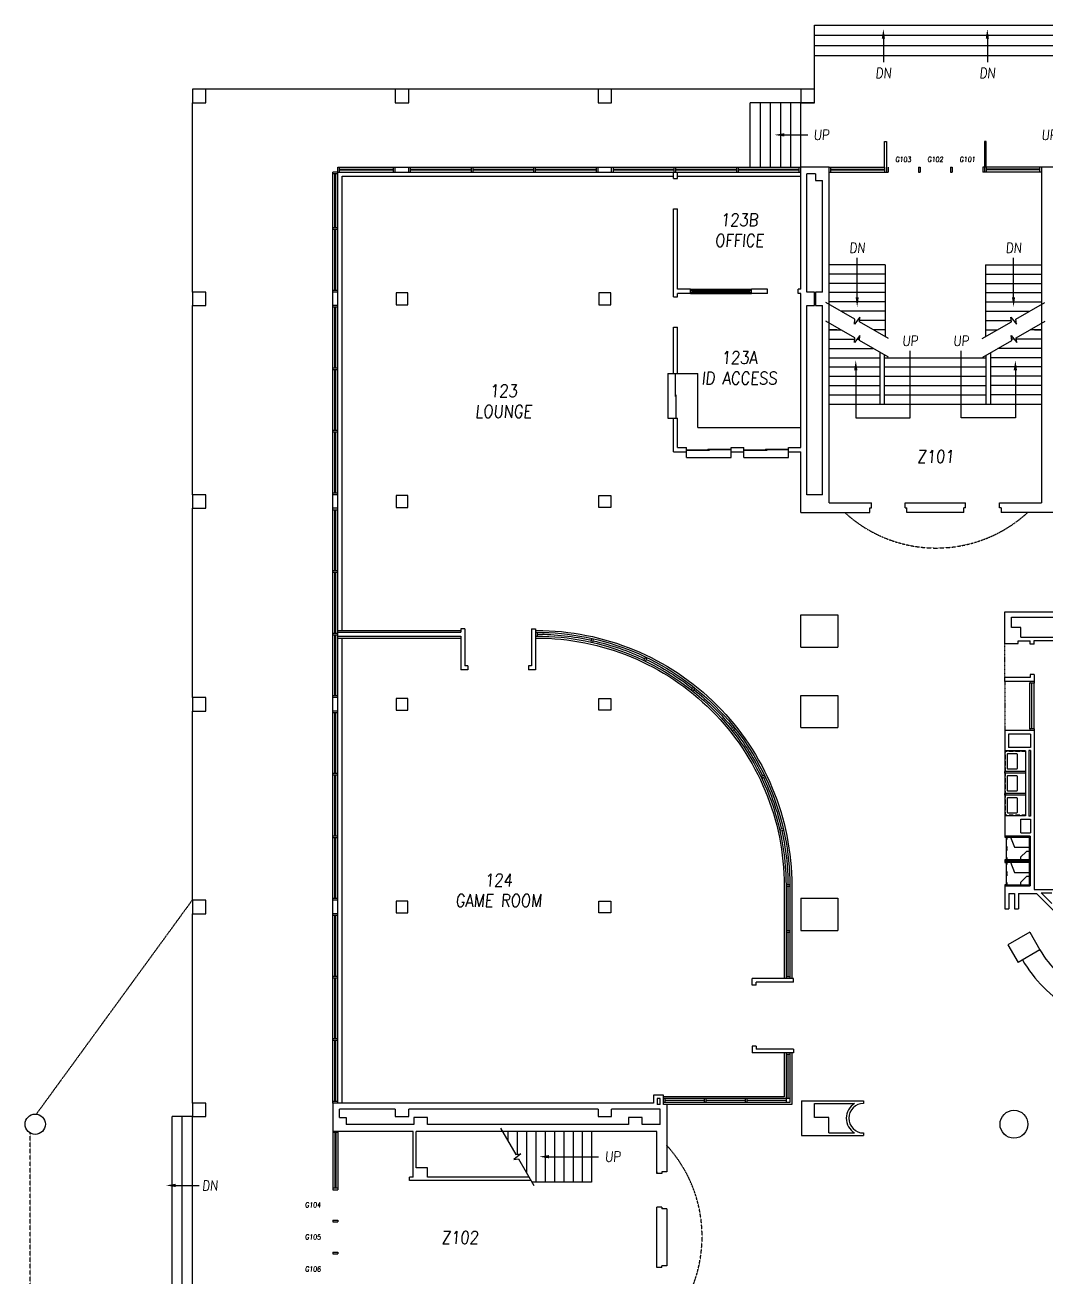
# Model space of a CAD drawing. Extents: x 1352 to 4778, y 442 to 3442.
# Drawn here: x 1352 to 2561, y 1959 to 3442 of the extents above; entities that cross this region are included whole.
import ezdxf
from ezdxf.enums import TextEntityAlignment as Align

# ---------------------------------------------------------------- set-up
doc = ezdxf.new("R2010")
doc.units = 0
doc.header["$MEASUREMENT"] = 0
for name, pattern in [('CLINE', [3, 2.5, -0.25, 0, -0.25]), ('HIDDEN', [0.375, 0.25, -0.125]), ('HIDDEN2', [0.1875, 0.125, -0.0625])]:
    doc.linetypes.add(name, pattern=pattern)
for name, color, linetype in [('A-BELOW', 111, 'CONTINUOUS'), ('A-FS-ID', 6, 'CONTINUOUS'), ('A-FS-NM', 6, 'CONTINUOUS'), ('A-GLAZ', 191, 'CONTINUOUS'), ('A-OVHD', 111, 'CONTINUOUS'), ('A-STRS', 4, 'CONTINUOUS'), ('A-WL-EX', 171, 'CONTINUOUS')]:
    doc.layers.add(name, color=color, linetype=linetype)
doc.styles.get("Standard").update_dxf_attribs({"font": 'romans.shx', "width": 0.85, "oblique": 5, "height": 15})

msp = doc.modelspace()

# ---------------------------------------------------------------- linework, layer by layer
at = {"layer": 'A-BELOW'}
for p, q in [((2286, 3365.6), (2286, 3441.6)), ((2367.5, 3425.4), (2367.5, 3397.6)), ((2490.5, 3425.4), (2490.5, 3397.6)), ((1790, 3365.6), (1566, 3365.6)), ((2030, 3365.6), (1806, 3365.6)), ((2270, 3365.6), (2046, 3365.6)), ((1550, 3125.6), (1550, 3349.6)), ((2270, 3349.6), (2210, 3349.6)), ((2250.3, 3311.6), (2278, 3311.6)), ((1716, 3201.6), (1716, 3265.6)), ((1722, 3201.6), (1722, 3265.6)), ((1724, 3273.6), (1788, 3273.6)), ((1724, 3267.6), (1788, 3267.6)), ((1727, 2725.1), (1727, 3262.6)), ((1727, 3262.6), (2119, 3262.6)), ((1808, 3273.6), (1880, 3273.6)), ((1808, 3267.6), (1880, 3267.6)), ((1882, 3273.6), (1954, 3273.6)), ((1882, 3267.6), (1954, 3267.6)), ((1956, 3273.6), (2028, 3273.6)), ((1956, 3267.6), (2028, 3267.6)), ((2048, 3273.6), (2120, 3273.6)), ((2048, 3267.6), (2119, 3267.6)), ((2122, 3273.6), (2194, 3273.6)), ((2124, 3267.6), (2194, 3267.6)), ((2124, 3262.6), (2270, 3262.6)), ((2196, 3273.6), (2268, 3273.6)), ((2196, 3267.6), (2268, 3267.6)), ((2305.5, 3273.6), (2369, 3273.6)), ((2305.5, 3267.6), (2369, 3267.6)), ((2552.5, 3273.6), (2489, 3273.6)), ((2552.5, 3267.6), (2489, 3267.6)), ((1716, 3127.6), (1716, 3199.6)), ((1722, 3127.6), (1722, 3199.6)), ((2139.3, 3129), (2211.3, 3129)), ((2139.3, 3124), (2211.3, 3124)), ((2141.3, 3127.7), (2209.3, 3127.7)), ((2141.3, 3125.2), (2209.3, 3125.2)), ((1550, 2885.6), (1550, 3109.6)), ((1716, 3035.6), (1716, 3107.6)), ((1722, 3035.6), (1722, 3107.6)), ((1716, 2961.6), (1716, 3033.6)), ((1722, 2961.6), (1722, 3033.6)), ((2112.3, 3029.2), (2112.3, 2976.5)), ((2112.3, 3029.2), (2119, 3029.2)), ((2124, 3029.2), (2147.8, 3029.2)), ((2147.8, 2965.2), (2147.8, 3029.2)), ((2112.3, 2976.5), (2119, 2976.5)), ((1716, 2887.6), (1716, 2959.6)), ((1722, 2887.6), (1722, 2959.6)), ((2147.8, 2965.2), (2270, 2965.2)), ((2134.5, 2929.7), (2134.5, 2936.5)), ((2187.3, 2929.7), (2187.3, 2936.5)), ((2202.5, 2929.7), (2202.5, 2936.5)), ((2255.3, 2929.7), (2255.3, 2936.5)), ((2134.5, 2929.7), (2187.3, 2929.7)), ((2202.5, 2929.7), (2255.3, 2929.7)), ((1550, 2645.6), (1550, 2869.6)), ((1716, 2795.6), (1716, 2867.6)), ((1722, 2795.6), (1722, 2867.6)), ((1716, 2721.6), (1716, 2793.6)), ((1722, 2722.9), (1722, 2793.6)), ((1716, 2647.6), (1716, 2719.6)), ((1722, 2725.1), (1867.6, 2725.1)), ((1722, 2647.6), (1722, 2718.3)), ((1722, 2716.1), (1867.6, 2716.1)), ((1727, 2165.6), (1727, 2716.1)), ((2540.6, 2608.7), (2540.6, 2662.7)), ((2545.8, 2608.7), (2545.8, 2662.7)), ((1550, 2405.6), (1550, 2629.6)), ((1716, 2555.6), (1716, 2627.6)), ((1722, 2555.6), (1722, 2627.6)), ((2511, 2582.5), (2511, 2505.7)), ((2511.5, 2582), (2511, 2582)), ((2511.5, 2581.5), (2511, 2581.5)), ((1716, 2481.6), (1716, 2553.6)), ((1722, 2481.6), (1722, 2553.6)), ((2510.9, 2558.1), (2510.9, 2556.1)), ((2535.5, 2558.1), (2510.9, 2558.1)), ((2535.5, 2556.1), (2510.9, 2556.1)), ((2511.5, 2558.7), (2511, 2558.7)), ((2511.5, 2558.2), (2511, 2558.2)), ((2511.5, 2556), (2511, 2556)), ((2511.5, 2555.5), (2511, 2555.5)), ((2511.8, 2558.5), (2511.5, 2558.5)), ((2511.8, 2555.7), (2511.5, 2555.7)), ((2510.9, 2532.1), (2510.9, 2530.1)), ((2535.5, 2532.1), (2510.9, 2532.1)), ((2535.5, 2530.1), (2510.9, 2530.1)), ((2511.5, 2532.7), (2511, 2532.7)), ((2511.5, 2532.2), (2511, 2532.2)), ((2511.5, 2530), (2511, 2530)), ((2511.5, 2529.5), (2511, 2529.5)), ((2511.8, 2532.5), (2511.5, 2532.5)), ((2511.8, 2529.7), (2511.5, 2529.7)), ((2511.8, 2532.5), (2511.8, 2529.7)), ((2511.5, 2506.7), (2511, 2506.7)), ((2511.5, 2506.2), (2511, 2506.2)), ((1716, 2407.6), (1716, 2479.6)), ((1722, 2407.6), (1722, 2479.6)), ((2511, 2481.5), (2511, 2480.2)), ((2511, 2480.2), (2513.5, 2480.2)), ((2512.8, 2481.5), (2512.8, 2477.7)), ((2512.8, 2480.7), (2540, 2480.7)), ((2512.8, 2477.7), (2513.5, 2477.7)), ((2513.1, 2469.5), (2513.1, 2477.7)), ((2513.5, 2480.5), (2540, 2480.5)), ((2513.5, 2480.5), (2513.5, 2477.7)), ((2517.8, 2480.5), (2522.8, 2468.5)), ((2539.8, 2480.5), (2539.8, 2453.5)), ((2540, 2480.7), (2540, 2453.2)), ((2512.8, 2469.5), (2512.8, 2464.5)), ((2513.5, 2469.5), (2512.8, 2469.5)), ((2512.8, 2467), (2513.5, 2467.4)), ((2512.8, 2467), (2513.5, 2466.6)), ((2512.8, 2464.5), (2513.5, 2464.5)), ((2513.1, 2456.2), (2513.1, 2464.5)), ((2513.5, 2469.5), (2513.5, 2467.4)), ((2513.5, 2466.6), (2513.5, 2464.5)), ((2522.8, 2468.5), (2539.8, 2468.5)), ((2529.8, 2456.5), (2536.8, 2463.5)), ((2539.8, 2463.5), (2536.8, 2463.5)), ((2511, 2453.7), (2511, 2450.5)), ((2513.5, 2453.7), (2511, 2453.7)), ((2541.1, 2452.5), (2511, 2452.5)), ((2511, 2451.7), (2541.1, 2451.7)), ((2511, 2450.5), (2513.5, 2450.5)), ((2512.8, 2456.2), (2512.8, 2452.5)), ((2513.5, 2456.2), (2512.8, 2456.2)), ((2540, 2453.2), (2512.8, 2453.2)), ((2512.8, 2451.7), (2512.8, 2448)), ((2512.8, 2451), (2540, 2451)), ((2512.8, 2448), (2513.5, 2448)), ((2513.1, 2439.7), (2513.1, 2448)), ((2513.5, 2456.2), (2513.5, 2453.5)), ((2539.8, 2453.5), (2513.5, 2453.5)), ((2513.5, 2450.7), (2540, 2450.7)), ((2513.5, 2450.7), (2513.5, 2448)), ((2517.8, 2450.7), (2522.8, 2438.7)), ((2529.8, 2456.5), (2529.8, 2453.5)), ((2539.8, 2450.7), (2539.8, 2423.7)), ((2540, 2451), (2540, 2423.5)), ((2512.8, 2439.7), (2512.8, 2434.7)), ((2513.5, 2439.7), (2512.8, 2439.7)), ((2512.8, 2437.2), (2513.5, 2437.7)), ((2512.8, 2437.2), (2513.5, 2436.8)), ((2512.8, 2434.7), (2513.5, 2434.7)), ((2513.1, 2426.5), (2513.1, 2434.7)), ((2513.5, 2439.7), (2513.5, 2437.7)), ((2513.5, 2436.8), (2513.5, 2434.7)), ((2522.8, 2438.7), (2539.8, 2438.7)), ((2529.8, 2426.7), (2536.8, 2433.7)), ((2539.8, 2433.7), (2536.8, 2433.7)), ((2511, 2424), (2511, 2422.7)), ((2513.5, 2424), (2511, 2424)), ((2512.8, 2426.5), (2512.8, 2422.7)), ((2513.5, 2426.5), (2512.8, 2426.5)), ((2540, 2423.5), (2512.8, 2423.5)), ((2513.5, 2426.5), (2513.5, 2423.7)), ((2539.8, 2423.7), (2513.5, 2423.7)), ((2529.8, 2426.7), (2529.8, 2423.7)), ((1550, 2165.6), (1550, 2389.6)), ((1716, 2315.6), (1716, 2387.6)), ((1722, 2315.6), (1722, 2387.6)), ((2540.8, 2367.9), (2514.8, 2352.9)), ((2540.8, 2367.9), (2552.8, 2347.1)), ((2514.8, 2352.9), (2526.8, 2332.1)), ((2552.8, 2347.1), (2526.8, 2332.1)), ((1716, 2241.6), (1716, 2313.6)), ((1722, 2241.6), (1722, 2313.6)), ((1716, 2167.6), (1716, 2239.6)), ((1722, 2167.6), (1722, 2239.6)), ((2250.1, 2225), (2250.1, 2173.1)), ((2259.1, 2225), (2259.1, 2164.1)), ((2250.1, 2173.1), (2107.5, 2173.1)), ((2259.1, 2164.1), (2111.1, 2164.1)), ((1550, 2149.6), (1526, 2149.6)), ((1526, 1863.6), (1526, 2149.6)), ((1538, 1863.6), (1538, 2149.6)), ((1550, 1863.6), (1550, 2149.6)), ((1716, 2130.6), (1716, 2065.1)), ((1722, 2130.6), (1722, 2065.1)), ((1530.2, 2068.1), (1558, 2068.1))]:
    msp.add_line(p, q, dxfattribs=at)
at = {"layer": 'A-BELOW', "linetype": 'Continuous'}
for p, q in [((2286, 3441.6), (2572, 3441.6)), ((2286, 3429.6), (2572, 3429.6)), ((2286, 3417.6), (2572, 3417.6)), ((2286, 3405.6), (2572, 3405.6)), ((2210, 3273.6), (2210, 3349.6)), ((2222, 3273.6), (2222, 3349.6)), ((2234, 3273.6), (2234, 3349.6)), ((2246, 3273.6), (2246, 3349.6)), ((2258, 3273.6), (2258, 3349.6)), ((2270, 3273.6), (2270, 3349.6))]:
    msp.add_line(p, q, dxfattribs=at)
at = {"layer": 'A-BELOW', "linetype": 'HIDDEN'}
for p, q in [((2511.5, 2582.5), (2511.5, 2558.2)), ((2535.5, 2581.7), (2511.5, 2581.7)), ((2511.5, 2556), (2511.5, 2532.2)), ((2511.8, 2558.5), (2511.8, 2555.7)), ((2511.5, 2530), (2511.5, 2506.2)), ((2535.5, 2506.5), (2511.5, 2506.5))]:
    msp.add_line(p, q, dxfattribs=at)
at = {"layer": 'A-BELOW'}
for points in [[(1955.9, 2725.1), (1956.9, 2725.1, -0.414214), (2259.1, 2422.9), (2259.1, 2313.2)], [(1955.9, 2716.1), (1956.9, 2716.1, -0.414214), (2250.1, 2422.9), (2250.1, 2313.2)]]:
    msp.add_lwpolyline(points, format="xyb", dxfattribs=at)
for points in [[(2526, 2562.1), (2526, 2578.1, 0.414214), (2525, 2579.1), (2515, 2579.1, 0.414214), (2514, 2578.1), (2514, 2562.1, 0.414214), (2515, 2561.1), (2525, 2561.1, 0.414214)], [(2526, 2536.1), (2526, 2552.1, 0.414214), (2525, 2553.1), (2515, 2553.1, 0.414214), (2514, 2552.1), (2514, 2536.1, 0.414214), (2515, 2535.1), (2525, 2535.1, 0.414214)], [(2526, 2510.1), (2526, 2526.1, 0.414214), (2525, 2527.1), (2515, 2527.1, 0.414214), (2514, 2526.1), (2514, 2510.1, 0.414214), (2515, 2509.1), (2525, 2509.1, 0.414214)]]:
    msp.add_lwpolyline(points, format="xyb", close=True, dxfattribs=at)
at = {"layer": 'A-BELOW', "linetype": 'Continuous'}
for radius, start, end in [(132.8, 210, 240), (156.8, 209.9996, 239.9827)]:
    msp.add_arc((2667.8, 2413.5), radius, start, end, dxfattribs=at)
at = {"layer": 'A-BELOW'}
for points in [[(2365.6, 3425.4), (2369.4, 3425.4), (2367.5, 3437.1)], [(2492.4, 3425.4), (2488.6, 3425.4), (2490.5, 3437.1)], [(2250.3, 3309.7), (2250.3, 3313.6), (2238.6, 3311.6)], [(1530.2, 2070.1), (1530.2, 2066.2), (1518.6, 2068.1)]]:
    msp.add_solid(points, dxfattribs=at)
at = {"layer": 'A-GLAZ'}
for p, q in [((2369, 3303.6), (2371, 3303.6)), ((2369, 3273.6), (2369, 3303.6)), ((2371, 3303.6), (2371, 3273.6)), ((2489, 3303.6), (2487, 3303.6)), ((2487, 3303.6), (2487, 3273.6)), ((2489, 3273.6), (2489, 3303.6)), ((1716, 3265.6), (1716, 3267.6)), ((1722, 3267.6), (1716, 3267.6)), ((1722, 3265.6), (1716, 3265.6)), ((1718.5, 3201.6), (1718.5, 3265.6)), ((1718.8, 3201.6), (1718.8, 3265.6)), ((1719.3, 3201.6), (1719.3, 3265.6)), ((1719.5, 3201.6), (1719.5, 3265.6)), ((1722, 3267.6), (1722, 3273.6)), ((1722, 3273.6), (1724, 3273.6)), ((1722, 3265.6), (1722, 3267.6)), ((1722, 3267.6), (1724, 3267.6)), ((1724, 3267.6), (1724, 3273.6)), ((1724, 3271.1), (1788, 3271.1)), ((1724, 3270.9), (1788, 3270.9)), ((1724, 3270.4), (1788, 3270.4)), ((1724, 3270.1), (1788, 3270.1)), ((1788, 3267.6), (1788, 3273.6)), ((1788, 3273.6), (1790, 3273.6)), ((1788, 3267.6), (1790, 3267.6)), ((1790, 3267.6), (1790, 3273.6)), ((1790, 3273.6), (1806, 3273.6)), ((1790, 3267.6), (1806, 3267.6)), ((1806, 3267.6), (1806, 3273.6)), ((1806, 3273.6), (1808, 3273.6)), ((1806, 3267.6), (1808, 3267.6)), ((1808, 3267.6), (1808, 3273.6)), ((1808, 3271.1), (1880, 3271.1)), ((1808, 3270.9), (1880, 3270.9)), ((1808, 3270.4), (1880, 3270.4)), ((1808, 3270.1), (1880, 3270.1)), ((1880, 3267.6), (1880, 3273.6)), ((1880, 3273.6), (1882, 3273.6)), ((1880, 3267.6), (1882, 3267.6)), ((1882, 3267.6), (1882, 3273.6)), ((1882, 3271.1), (1954, 3271.1)), ((1882, 3270.9), (1954, 3270.9)), ((1882, 3270.4), (1954, 3270.4)), ((1882, 3270.1), (1954, 3270.1)), ((1954, 3267.6), (1954, 3273.6)), ((1954, 3273.6), (1956, 3273.6)), ((1954, 3267.6), (1956, 3267.6)), ((1956, 3267.6), (1956, 3273.6)), ((1956, 3271.1), (2028, 3271.1)), ((1956, 3270.9), (2028, 3270.9)), ((1956, 3270.4), (2028, 3270.4)), ((1956, 3270.1), (2028, 3270.1)), ((2028, 3267.6), (2028, 3273.6)), ((2028, 3273.6), (2030, 3273.6)), ((2028, 3267.6), (2030, 3267.6)), ((2030, 3267.6), (2030, 3273.6)), ((2030, 3273.6), (2046, 3273.6)), ((2030, 3267.6), (2046, 3267.6)), ((2046, 3267.6), (2046, 3273.6)), ((2046, 3273.6), (2048, 3273.6)), ((2046, 3267.6), (2048, 3267.6)), ((2048, 3267.6), (2048, 3273.6)), ((2048, 3271.1), (2120, 3271.1)), ((2048, 3270.9), (2120, 3270.9)), ((2048, 3270.4), (2120, 3270.4)), ((2048, 3270.1), (2120, 3270.1)), ((2120, 3267.6), (2120, 3273.6)), ((2120, 3273.6), (2122, 3273.6)), ((2122, 3267.6), (2122, 3273.6)), ((2122, 3271.1), (2194, 3271.1)), ((2122, 3270.9), (2194, 3270.9)), ((2122, 3270.4), (2194, 3270.4)), ((2122, 3270.1), (2194, 3270.1)), ((2194, 3267.6), (2194, 3273.6)), ((2194, 3273.6), (2196, 3273.6)), ((2194, 3267.6), (2196, 3267.6)), ((2196, 3267.6), (2196, 3273.6)), ((2196, 3271.1), (2268, 3271.1)), ((2196, 3270.9), (2268, 3270.9)), ((2196, 3270.4), (2268, 3270.4)), ((2196, 3270.1), (2268, 3270.1)), ((2268, 3267.6), (2268, 3273.6)), ((2268, 3273.6), (2270, 3273.6)), ((2268, 3267.6), (2270, 3267.6)), ((2303.5, 3273.6), (2305.5, 3273.6)), ((2303.5, 3267.6), (2305.5, 3267.6)), ((2305.5, 3267.6), (2305.5, 3273.6)), ((2305.5, 3271.1), (2369, 3271.1)), ((2305.5, 3270.9), (2369, 3270.9)), ((2305.5, 3270.4), (2369, 3270.4)), ((2305.5, 3270.1), (2369, 3270.1)), ((2369, 3273.6), (2369, 3267.6)), ((2369, 3267.6), (2373, 3267.6)), ((2371, 3273.6), (2371, 3267.6)), ((2371, 3273.6), (2371, 3267.6)), ((2371, 3273.6), (2371, 3267.6)), ((2373, 3273.6), (2373, 3267.6)), ((2409, 3273.6), (2409, 3267.6)), ((2409, 3273.6), (2411, 3273.6)), ((2409, 3267.6), (2411, 3267.6)), ((2411, 3273.6), (2411, 3267.6)), ((2447, 3273.6), (2447, 3267.6)), ((2447, 3273.6), (2449, 3273.6)), ((2447, 3267.6), (2449, 3267.6)), ((2449, 3273.6), (2449, 3267.6)), ((2487, 3273.6), (2485, 3273.6)), ((2485, 3273.6), (2485, 3267.6)), ((2487, 3267.6), (2485, 3267.6)), ((2487, 3273.6), (2487, 3267.6)), ((2489, 3273.6), (2487, 3273.6)), ((2487, 3273.6), (2487, 3267.6)), ((2489, 3267.6), (2487, 3267.6)), ((2489, 3273.6), (2489, 3267.6)), ((2552.5, 3271.1), (2489, 3271.1)), ((2552.5, 3270.9), (2489, 3270.9)), ((2552.5, 3270.4), (2489, 3270.4)), ((2552.5, 3270.1), (2489, 3270.1)), ((2554.5, 3273.6), (2552.5, 3273.6)), ((2552.5, 3267.6), (2552.5, 3273.6)), ((2554.5, 3267.6), (2552.5, 3267.6)), ((1722, 3201.6), (1716, 3201.6)), ((1716, 3199.6), (1716, 3201.6)), ((1722, 3199.6), (1716, 3199.6)), ((1718.5, 3127.6), (1718.5, 3199.6)), ((1718.8, 3127.6), (1718.8, 3199.6)), ((1719.3, 3127.6), (1719.3, 3199.6)), ((1719.5, 3127.6), (1719.5, 3199.6)), ((1722, 3199.6), (1722, 3201.6)), ((1716, 3125.6), (1716, 3127.6)), ((1722, 3127.6), (1716, 3127.6)), ((1722, 3125.6), (1716, 3125.6)), ((1716, 3109.6), (1716, 3125.6)), ((1722, 3125.6), (1722, 3127.6)), ((1722, 3109.6), (1722, 3125.6)), ((2139.3, 3127.7), (2141.3, 3127.7)), ((2139.3, 3125.2), (2141.3, 3125.2)), ((2141.3, 3125.2), (2141.3, 3127.7)), ((2141.3, 3126.6), (2209.3, 3126.6)), ((2141.3, 3126.4), (2209.3, 3126.4)), ((2209.3, 3125.2), (2209.3, 3127.7)), ((2209.3, 3127.7), (2211.3, 3127.7)), ((2209.3, 3125.2), (2211.3, 3125.2)), ((1716, 3107.6), (1716, 3109.6)), ((1722, 3109.6), (1716, 3109.6)), ((1722, 3107.6), (1716, 3107.6)), ((1718.5, 3035.6), (1718.5, 3107.6)), ((1718.8, 3035.6), (1718.8, 3107.6)), ((1719.3, 3035.6), (1719.3, 3107.6)), ((1719.5, 3035.6), (1719.5, 3107.6)), ((1722, 3107.6), (1722, 3109.6)), ((1722, 3035.6), (1716, 3035.6)), ((1716, 3033.6), (1716, 3035.6)), ((1722, 3033.6), (1716, 3033.6)), ((1718.5, 2961.6), (1718.5, 3033.6)), ((1718.8, 2961.6), (1718.8, 3033.6)), ((1719.3, 2961.6), (1719.3, 3033.6)), ((1719.5, 2961.6), (1719.5, 3033.6)), ((1722, 3033.6), (1722, 3035.6)), ((2121, 3029.2), (2121, 3001.9)), ((2121.3, 3029.2), (2121.3, 3001.9)), ((2121.3, 3001.9), (2121, 3001.9)), ((2122, 3003.9), (2121.8, 3003.9)), ((2121.8, 3003.9), (2121.8, 2976.5)), ((2122, 3003.9), (2122, 2976.5)), ((1716, 2959.6), (1716, 2961.6)), ((1722, 2961.6), (1716, 2961.6)), ((1722, 2959.6), (1716, 2959.6)), ((1718.5, 2887.6), (1718.5, 2959.6)), ((1718.8, 2887.6), (1718.8, 2959.6)), ((1719.3, 2887.6), (1719.3, 2959.6)), ((1719.5, 2887.6), (1719.5, 2959.6)), ((1722, 2959.6), (1722, 2961.6)), ((2134.5, 2938.7), (2161.9, 2938.7)), ((2134.5, 2938.5), (2161.9, 2938.5)), ((2159.9, 2939.5), (2187.3, 2939.5)), ((2159.9, 2939.5), (2159.9, 2939.2)), ((2159.9, 2939.2), (2187.3, 2939.2)), ((2161.9, 2938.7), (2161.9, 2938.5)), ((2202.5, 2938.7), (2229.9, 2938.7)), ((2202.5, 2938.5), (2229.9, 2938.5)), ((2227.9, 2939.5), (2227.9, 2939.2)), ((2227.9, 2939.5), (2255.3, 2939.5)), ((2227.9, 2939.2), (2255.3, 2939.2)), ((2229.9, 2938.7), (2229.9, 2938.5)), ((1722, 2887.6), (1716, 2887.6)), ((1716, 2885.6), (1716, 2887.6)), ((1722, 2885.6), (1716, 2885.6)), ((1716, 2869.6), (1716, 2885.6)), ((1722, 2885.6), (1722, 2887.6)), ((1722, 2869.6), (1722, 2885.6)), ((1722, 2869.6), (1716, 2869.6)), ((1716, 2867.6), (1716, 2869.6)), ((1722, 2867.6), (1716, 2867.6)), ((1718.5, 2795.6), (1718.5, 2867.6)), ((1718.8, 2795.6), (1718.8, 2867.6)), ((1719.3, 2795.6), (1719.3, 2867.6)), ((1719.5, 2795.6), (1719.5, 2867.6)), ((1722, 2867.6), (1722, 2869.6)), ((1716, 2793.6), (1716, 2795.6)), ((1722, 2795.6), (1716, 2795.6)), ((1722, 2793.6), (1716, 2793.6)), ((1718.5, 2721.6), (1718.5, 2793.6)), ((1718.8, 2721.6), (1718.8, 2793.6)), ((1719.3, 2721.6), (1719.3, 2793.6)), ((1719.5, 2721.6), (1719.5, 2793.6)), ((1722, 2793.6), (1722, 2795.6)), ((1722, 2721.6), (1716, 2721.6)), ((1716, 2719.6), (1716, 2721.6)), ((1722, 2719.6), (1716, 2719.6)), ((1718.5, 2647.6), (1718.5, 2719.6)), ((1718.8, 2647.6), (1718.8, 2719.6)), ((1719.3, 2647.6), (1719.3, 2719.6)), ((1719.5, 2647.6), (1719.5, 2719.6)), ((1722, 2718.3), (1722, 2722.9)), ((1957.9, 2722.9), (1957.9, 2718.4)), ((2540.6, 2664.7), (2540.6, 2662.7)), ((2545.8, 2662.7), (2540.6, 2662.7)), ((2543.1, 2608.7), (2543.1, 2662.7)), ((2543.3, 2608.7), (2543.3, 2662.7)), ((2545.8, 2664.7), (2545.8, 2662.7)), ((1716, 2645.6), (1716, 2647.6)), ((1722, 2647.6), (1716, 2647.6)), ((1722, 2645.6), (1716, 2645.6)), ((1716, 2629.6), (1716, 2645.6)), ((1722, 2645.6), (1722, 2647.6)), ((1722, 2629.6), (1722, 2645.6)), ((1716, 2627.6), (1716, 2629.6)), ((1722, 2629.6), (1716, 2629.6)), ((1722, 2627.6), (1716, 2627.6)), ((1718.5, 2555.6), (1718.5, 2627.6)), ((1718.8, 2555.6), (1718.8, 2627.6)), ((1719.3, 2555.6), (1719.3, 2627.6)), ((1719.5, 2555.6), (1719.5, 2627.6)), ((1722, 2627.6), (1722, 2629.6)), ((2540.6, 2608.7), (2540.6, 2606.7)), ((2545.8, 2608.7), (2540.6, 2608.7)), ((2545.8, 2608.7), (2545.8, 2606.7)), ((1722, 2555.6), (1716, 2555.6)), ((1716, 2553.6), (1716, 2555.6)), ((1722, 2553.6), (1716, 2553.6)), ((1718.5, 2481.6), (1718.5, 2553.6)), ((1718.8, 2481.6), (1718.8, 2553.6)), ((1719.3, 2481.6), (1719.3, 2553.6)), ((1719.5, 2481.6), (1719.5, 2553.6)), ((1722, 2553.6), (1722, 2555.6)), ((1716, 2479.6), (1716, 2481.6)), ((1722, 2481.6), (1716, 2481.6)), ((1722, 2479.6), (1716, 2479.6)), ((1718.5, 2407.6), (1718.5, 2479.6)), ((1718.8, 2407.6), (1718.8, 2479.6)), ((1719.3, 2407.6), (1719.3, 2479.6)), ((1719.5, 2407.6), (1719.5, 2479.6)), ((1722, 2479.6), (1722, 2481.6)), ((2256.8, 2423.9), (2252.3, 2423.9)), ((2256.8, 2421.9), (2252.3, 2421.9)), ((1722, 2407.6), (1716, 2407.6)), ((1716, 2405.6), (1716, 2407.6)), ((1722, 2405.6), (1716, 2405.6)), ((1716, 2389.6), (1716, 2405.6)), ((1722, 2405.6), (1722, 2407.6)), ((1722, 2389.6), (1722, 2405.6)), ((1722, 2389.6), (1716, 2389.6)), ((1716, 2387.6), (1716, 2389.6)), ((1722, 2387.6), (1722, 2389.6)), ((1722, 2387.6), (1716, 2387.6)), ((1718.5, 2315.6), (1718.5, 2387.6)), ((1718.8, 2315.6), (1718.8, 2387.6)), ((1719.3, 2315.6), (1719.3, 2387.6)), ((1719.5, 2315.6), (1719.5, 2387.6)), ((2256.8, 2369.6), (2252.3, 2369.6)), ((2256.8, 2367.6), (2252.3, 2367.6)), ((1716, 2313.6), (1716, 2315.6)), ((1722, 2315.6), (1716, 2315.6)), ((1722, 2313.6), (1716, 2313.6)), ((1718.5, 2241.6), (1718.5, 2313.6)), ((1718.8, 2241.6), (1718.8, 2313.6)), ((1719.3, 2241.6), (1719.3, 2313.6)), ((1719.5, 2241.6), (1719.5, 2313.6)), ((1722, 2313.6), (1722, 2315.6)), ((2256.8, 2315.2), (2252.3, 2315.2)), ((1722, 2241.6), (1716, 2241.6)), ((1716, 2239.6), (1716, 2241.6)), ((1722, 2239.6), (1716, 2239.6)), ((1718.5, 2167.6), (1718.5, 2239.6)), ((1718.8, 2167.6), (1718.8, 2239.6)), ((1719.3, 2167.6), (1719.3, 2239.6)), ((1719.5, 2167.6), (1719.5, 2239.6)), ((1722, 2239.6), (1722, 2241.6)), ((2252.3, 2225), (2252.3, 2166.4)), ((2256.8, 2225), (2256.8, 2166.4)), ((2256.8, 2223), (2252.3, 2223)), ((2254.6, 2223), (2254.6, 2170.9)), ((1722, 2167.6), (1716, 2167.6)), ((1716, 2165.6), (1716, 2167.6)), ((1722, 2165.6), (1716, 2165.6)), ((1722, 2165.6), (1722, 2167.6)), ((2256.8, 2170.9), (2107.5, 2170.9)), ((2256.8, 2166.4), (2107.5, 2166.4)), ((2109.5, 2166.4), (2109.5, 2170.9)), ((2155.8, 2168.6), (2109.5, 2168.6)), ((2155.8, 2166.4), (2155.8, 2170.9)), ((2157.8, 2166.4), (2157.8, 2170.9)), ((2204.1, 2168.6), (2157.8, 2168.6)), ((2204.1, 2170.9), (2204.1, 2166.4)), ((2206.1, 2170.9), (2206.1, 2166.4)), ((2252.3, 2168.6), (2206.1, 2168.6)), ((1716, 2132.6), (1716, 2130.6)), ((1722, 2130.6), (1716, 2130.6)), ((1718.5, 2130.6), (1718.5, 2065.1)), ((1718.8, 2130.6), (1718.8, 2065.1)), ((1719.3, 2130.6), (1719.3, 2065.1)), ((1719.5, 2130.6), (1719.5, 2065.1)), ((1722, 2132.1), (1722, 2130.6)), ((1716, 2065.1), (1722, 2065.1)), ((1716, 2065.1), (1716, 2063.1)), ((1716, 2063.1), (1722, 2063.1)), ((1722, 2065.1), (1722, 2063.1)), ((1716, 2027.1), (1722, 2027.1)), ((1716, 2027.1), (1716, 2025.1)), ((1716, 2025.1), (1722, 2025.1)), ((1722, 2027.1), (1722, 2025.1)), ((1716, 1989.1), (1716, 1987.1)), ((1716, 1989.1), (1722, 1989.1)), ((1722, 1989.1), (1722, 1987.1)), ((1716, 1987.1), (1722, 1987.1))]:
    msp.add_line(p, q, dxfattribs=at)
at = {"layer": 'A-GLAZ', "linetype": 'CLINE'}
for p, q in [((2021.6, 2711.2), (2022.6, 2715.6)), ((2023.6, 2710.7), (2024.6, 2715.1)), ((2084.2, 2689.5), (2086.1, 2693.6)), ((2086, 2688.7), (2087.9, 2692.7)), ((2140.3, 2654.5), (2143.1, 2658.1)), ((2141.9, 2653.3), (2144.7, 2656.8)), ((2187.2, 2607.9), (2190.8, 2610.7)), ((2188.5, 2606.4), (2192, 2609.2)), ((2222.6, 2552), (2226.7, 2554)), ((2223.5, 2550.2), (2227.5, 2552.2)), ((2244.7, 2489.6), (2249.1, 2490.7)), ((2245.1, 2487.7), (2249.5, 2488.7))]:
    msp.add_line(p, q, dxfattribs=at)
at = {"layer": 'A-GLAZ'}
for points in [[(1955.9, 2722.9), (1956.9, 2722.9, -0.414214), (2256.8, 2422.9), (2256.8, 2313.2)], [(1955.9, 2718.4), (1956.9, 2718.4, -0.414214), (2252.3, 2422.9), (2252.3, 2313.2)], [(1957.9, 2720.6, -0.054474), (2022.1, 2713.4)], [(2024.1, 2712.9, -0.054474), (2085.1, 2691.6)], [(2086.9, 2690.7, -0.054474), (2141.7, 2656.3)], [(2143.3, 2655.1, -0.054474), (2189, 2609.3)], [(2190.2, 2607.8, -0.054474), (2224.6, 2553)], [(2225.5, 2551.2, -0.054474), (2246.9, 2490.2)], [(2247.3, 2488.2, -0.054474), (2254.6, 2423.9)]]:
    msp.add_lwpolyline(points, format="xyb", dxfattribs=at)
for points in [[(2254.6, 2421.9), (2254.6, 2369.6)], [(2254.6, 2367.6), (2254.6, 2315.2)]]:
    msp.add_lwpolyline(points, dxfattribs=at)
at = {"layer": 'A-OVHD', "linetype": 'HIDDEN2'}
for p, q in [((2511, 2669.3), (2511, 2709.6)), ((2511, 2664.7), (2511, 2606.7))]:
    msp.add_line(p, q, dxfattribs=at)
at = {"layer": 'A-OVHD', "linetype": 'HIDDEN'}
for p, q in [((1550, 2406.2), (1365.3, 2152.6)), ((1358.1, 1883), (1358.1, 2130.2))]:
    msp.add_line(p, q, dxfattribs=at)
for centre, start, end in [((2430, 2982.8), 227.6126, 312.3874), ((1992.8, 2007.6), 317.6126, 42.3874)]:
    msp.add_arc(centre, 160.2, start, end, dxfattribs=at)
at = {"layer": 'A-STRS'}
for p, q in [((2336.5, 3119.5), (2336.5, 3165.9)), ((2521.5, 3119.5), (2521.5, 3165.9)), ((2369.5, 3157.9), (2303.5, 3157.9)), ((2369.5, 3146.9), (2303.5, 3146.9)), ((2369.5, 3157.9), (2369.5, 3072.8)), ((2488.5, 3157.9), (2554.5, 3157.9)), ((2488.5, 3157.9), (2488.5, 3072.8)), ((2488.5, 3146.9), (2554.5, 3146.9)), ((2369.5, 3135.9), (2303.5, 3135.9)), ((2488.5, 3135.9), (2554.5, 3135.9)), ((2369.5, 3124.9), (2303.5, 3124.9)), ((2488.5, 3124.9), (2554.5, 3124.9)), ((2333.9, 3093.4), (2299.5, 3113.2)), ((2369.5, 3113.9), (2303.5, 3113.9)), ((2369.5, 3102.9), (2317.4, 3102.9)), ((2488.5, 3113.9), (2554.5, 3113.9)), ((2488.5, 3102.9), (2540.6, 3102.9)), ((2524.1, 3093.4), (2558.5, 3113.2)), ((2333.9, 3071.4), (2299.5, 3091.2)), ((2339.8, 3096), (2333.2, 3087.7)), ((2333.2, 3087.7), (2333.9, 3093.4)), ((2339.1, 3090.4), (2339.8, 3096)), ((2373.5, 3070.5), (2339.1, 3090.4)), ((2369.5, 3091.9), (2339.3, 3091.9)), ((2484.5, 3070.5), (2518.9, 3090.4)), ((2488.5, 3091.9), (2518.7, 3091.9)), ((2518.9, 3090.4), (2518.2, 3096)), ((2518.2, 3096), (2524.8, 3087.7)), ((2524.8, 3087.7), (2524.1, 3093.4)), ((2524.6, 3071.4), (2559, 3091.2)), ((2312.4, 3080.9), (2303.5, 3080.9)), ((2303.5, 3080.9), (2317.4, 3080.9)), ((2303.5, 3069.9), (2333.7, 3069.9)), ((2339.8, 3074), (2333.2, 3065.7)), ((2333.2, 3065.7), (2333.9, 3071.4)), ((2336.5, 3069.9), (2339.3, 3069.9)), ((2339.1, 3068.4), (2339.8, 3074)), ((2369.5, 3080.9), (2355.6, 3080.9)), ((2488.5, 3080.9), (2502.4, 3080.9)), ((2519.4, 3068.4), (2518.7, 3074)), ((2518.7, 3074), (2525.3, 3065.7)), ((2522, 3069.9), (2519.2, 3069.9)), ((2525.3, 3065.7), (2524.6, 3071.4)), ((2554.5, 3069.9), (2524.8, 3069.9)), ((2554.5, 3080.9), (2541.1, 3080.9)), ((2546.1, 3080.9), (2554.5, 3080.9)), ((2303.5, 3058.9), (2355.6, 3058.9)), ((2373.5, 3048.5), (2339.1, 3068.4)), ((2399.1, 2976.9), (2399.1, 3055.9)), ((2459.4, 2976.9), (2459.4, 3055.9)), ((2485, 3048.5), (2519.4, 3068.4)), ((2554.5, 3058.9), (2502.9, 3058.9)), ((2303.5, 3047.9), (2363.5, 3047.9)), ((2363.5, 2992.9), (2363.5, 3054.3)), ((2369, 2992.9), (2369, 3051.1)), ((2369, 3047.9), (2489, 3047.9)), ((2489, 2992.9), (2489, 3050.8)), ((2494.5, 2992.9), (2494.5, 3054)), ((2554.5, 3047.9), (2494.5, 3047.9)), ((2303.5, 3036.9), (2363.5, 3036.9)), ((2303.5, 3025.9), (2363.5, 3025.9)), ((2334.8, 3033.1), (2334.8, 2976.9)), ((2369, 3036.9), (2489, 3036.9)), ((2369, 3025.9), (2489, 3025.9)), ((2554.5, 3036.9), (2494.5, 3036.9)), ((2554.5, 3025.9), (2494.5, 3025.9)), ((2523.7, 3033.1), (2523.7, 2976.9)), ((2303.5, 3014.9), (2363.5, 3014.9)), ((2369, 3014.9), (2489, 3014.9)), ((2554.5, 3014.9), (2494.5, 3014.9)), ((2303.5, 3003.9), (2363.5, 3003.9)), ((2369, 3003.9), (2489, 3003.9)), ((2554.5, 3003.9), (2494.5, 3003.9)), ((2303.5, 2992.9), (2554.5, 2992.9)), ((2334.8, 2976.9), (2399.1, 2976.9)), ((2523.7, 2976.9), (2459.4, 2976.9)), ((1914.6, 2136.1), (1932.8, 2104.7)), ((1923.3, 2132.1), (1923.3, 2121.2)), ((1934.3, 2132.1), (1934.3, 2104.9)), ((1945.3, 2132.1), (1945.3, 2083.1)), ((1956.3, 2132.1), (1956.3, 2072.1)), ((1967.3, 2132.1), (1967.3, 2072.1)), ((1978.3, 2132.1), (1978.3, 2072.1)), ((1989.3, 2132.1), (1989.3, 2072.1)), ((2000.3, 2132.1), (2000.3, 2072.1)), ((2011.3, 2132.1), (2011.3, 2072.1)), ((2022.3, 2132.1), (2022.3, 2072.1)), ((1938.4, 2105.4), (1930.1, 2098.8)), ((1930.1, 2098.8), (1935.8, 2099.5)), ((1932.8, 2104.7), (1938.4, 2105.4)), ((1935.8, 2099.5), (1953.9, 2068.1)), ((1971.9, 2102.1), (2030.3, 2102.1)), ((2022.3, 2072.1), (1951.6, 2072.1))]:
    msp.add_line(p, q, dxfattribs=at)
for points in [[(2338.4, 3119.5), (2334.6, 3119.5), (2336.5, 3107.9)], [(2519.6, 3119.5), (2523.4, 3119.5), (2521.5, 3107.9)], [(2336.8, 3033.1), (2332.9, 3033.1), (2334.8, 3044.8)], [(2521.7, 3033.1), (2525.6, 3033.1), (2523.7, 3044.8)], [(1971.9, 2104.1), (1971.9, 2100.2), (1960.3, 2102.1)]]:
    msp.add_solid(points, dxfattribs=at)
at = {"layer": 'A-WL-EX'}
for p, q in [((1566, 3365.6), (1550, 3365.6)), ((1550, 3365.6), (1550, 3349.6)), ((1566, 3349.6), (1566, 3365.6)), ((1806, 3365.6), (1790, 3365.6)), ((1790, 3365.6), (1790, 3349.6)), ((1806, 3349.6), (1806, 3365.6)), ((2046, 3365.6), (2030, 3365.6)), ((2030, 3365.6), (2030, 3349.6)), ((2046, 3349.6), (2046, 3365.6)), ((2286, 3365.6), (2270, 3365.6)), ((2270, 3365.6), (2270, 3349.6)), ((2286, 3349.6), (2286, 3365.6)), ((1550, 3349.6), (1566, 3349.6)), ((1790, 3349.6), (1806, 3349.6)), ((2030, 3349.6), (2046, 3349.6)), ((2270, 3349.6), (2286, 3349.6)), ((2286, 3349.6), (2270, 3349.6)), ((2119, 3267.6), (2124, 3267.6)), ((2119, 3260), (2119, 3267.6)), ((2124, 3260), (2124, 3267.6)), ((2303.5, 3273.6), (2270, 3273.6)), ((2270, 3129), (2270, 3273.6)), ((2287, 3265.6), (2277.1, 3265.6)), ((2277.1, 3125.6), (2277.1, 3265.6)), ((2287, 3265.6), (2287, 3257.6)), ((2303.5, 2876.1), (2303.5, 3273.6)), ((2588, 3273.6), (2554.5, 3273.6)), ((2554.5, 3273.6), (2554.5, 2876.1)), ((2119, 3260), (2124, 3260)), ((2287, 3257.6), (2295.5, 3257.6)), ((2295.5, 3125.6), (2295.5, 3257.6)), ((2119, 3224), (2124, 3224)), ((2119, 3120), (2119, 3224)), ((2124, 3129), (2124, 3224)), ((1566, 3125.6), (1550, 3125.6)), ((1550, 3125.6), (1550, 3109.6)), ((1566, 3109.6), (1566, 3125.6)), ((2119, 3120), (2124, 3120)), ((2139.3, 3129), (2124, 3129)), ((2139.3, 3124), (2124, 3124)), ((2124, 3120), (2124, 3124)), ((2139.3, 3124), (2139.3, 3129)), ((2230.5, 3129), (2211.3, 3129)), ((2211.3, 3124), (2211.3, 3129)), ((2230.5, 3124), (2211.3, 3124)), ((2230.5, 3124), (2230.5, 3129)), ((2270, 3129), (2266.5, 3129)), ((2266.5, 3124), (2266.5, 3129)), ((2270, 3124), (2266.5, 3124)), ((2270, 2941.5), (2270, 3124)), ((2286, 3125.6), (2277.1, 3125.6)), ((2286, 3109.6), (2286, 3125.6)), ((2295.5, 3125.6), (2287, 3125.6)), ((2287, 3125.6), (2287, 3109.6)), ((1550, 3109.6), (1566, 3109.6)), ((2277.1, 3109.6), (2286, 3109.6)), ((2277.1, 2885.6), (2277.1, 3109.6)), ((2287, 3109.6), (2295.5, 3109.6)), ((2295.5, 2885.6), (2295.5, 3109.6)), ((2119, 3084), (2124, 3084)), ((2119, 3029.2), (2119, 3084)), ((2124, 3029.2), (2124, 3084)), ((2119, 3029.2), (2124, 3029.2)), ((2119, 2976.5), (2124, 2976.5)), ((2119, 2936.5), (2119, 2976.5)), ((2124, 2941.5), (2124, 2976.5)), ((2119, 2936.5), (2134.5, 2936.5)), ((2124, 2941.5), (2134.5, 2941.5)), ((2134.5, 2936.5), (2134.5, 2941.5)), ((2187.3, 2936.5), (2187.3, 2941.5)), ((2187.3, 2941.5), (2202.5, 2941.5)), ((2187.3, 2936.5), (2202.5, 2936.5)), ((2202.5, 2936.5), (2202.5, 2941.5)), ((2255.3, 2936.5), (2255.3, 2941.5)), ((2255.3, 2941.5), (2270, 2941.5)), ((2255.3, 2936.5), (2270, 2936.5)), ((2270, 2864.5), (2270, 2936.5)), ((1566, 2885.6), (1550, 2885.6)), ((1550, 2885.6), (1550, 2869.6)), ((1566, 2869.6), (1566, 2885.6)), ((2295.5, 2885.6), (2277.1, 2885.6)), ((1550, 2869.6), (1566, 2869.6)), ((2270, 2864.5), (2351.3, 2864.5)), ((2303.5, 2876.1), (2336.9, 2876.1)), ((2303.5, 2876.1), (2353.3, 2876.1)), ((2351.3, 2870.2), (2353.3, 2870.2)), ((2351.3, 2864.5), (2351.3, 2870.2)), ((2353.3, 2870.2), (2353.3, 2876.1)), ((2393.3, 2870.2), (2393.3, 2876.1)), ((2393.3, 2876.1), (2464.8, 2876.1)), ((2393.3, 2870.2), (2395.3, 2870.2)), ((2395.3, 2864.5), (2395.3, 2870.2)), ((2462.8, 2864.5), (2395.3, 2864.5)), ((2464.8, 2870.2), (2462.8, 2870.2)), ((2462.8, 2864.5), (2462.8, 2870.2)), ((2464.8, 2870.2), (2464.8, 2876.1)), ((2504.8, 2870.2), (2504.8, 2876.1)), ((2504.8, 2876.1), (2554.5, 2876.1)), ((2506.8, 2870.2), (2504.8, 2870.2)), ((2506.8, 2870.2), (2506.8, 2864.5)), ((2588, 2864.5), (2506.8, 2864.5)), ((2511, 2709.6), (2511, 2747.1)), ((2511, 2747.1), (2729.3, 2747.1)), ((2270, 2743.5), (2313.8, 2743.5)), ((2270, 2705.2), (2270, 2743.5)), ((2313.8, 2743.5), (2313.8, 2705.2)), ((2519, 2728.6), (2519, 2740.6)), ((2519, 2740.6), (2572, 2740.6)), ((1722, 2722.9), (1867.6, 2722.9)), ((1722, 2718.3), (1722, 2722.9)), ((1722, 2718.3), (1867.6, 2718.3)), ((1872.3, 2727.1), (1867.6, 2727.1)), ((1867.6, 2727.1), (1867.6, 2722.9)), ((1867.6, 2718.3), (1867.6, 2678.5)), ((1872.3, 2727.1), (1872.3, 2683.1)), ((1951.3, 2727.1), (1955.9, 2727.1)), ((1951.3, 2727.1), (1951.3, 2683.1)), ((1955.9, 2727.1), (1955.9, 2678.5)), ((2530, 2728.6), (2519, 2728.6)), ((2530, 2717.2), (2530, 2728.6)), ((2530, 2717.2), (2724.6, 2717.2)), ((2270, 2705.2), (2313.8, 2705.2)), ((2511, 2709.6), (2527, 2709.6)), ((2527, 2712.6), (2541.1, 2712.6)), ((2527, 2709.6), (2527, 2712.6)), ((2541.1, 2708.8), (2541.1, 2712.6)), ((2545.8, 2708.8), (2541.1, 2708.8)), ((2545.8, 2708.8), (2545.8, 2713)), ((2545.8, 2713), (2713.1, 2713)), ((1875.8, 2678.5), (1867.6, 2678.5)), ((1875.8, 2683.1), (1872.3, 2683.1)), ((1875.8, 2683.1), (1875.8, 2678.5)), ((1951.3, 2683.1), (1947.8, 2683.1)), ((1947.8, 2683.1), (1947.8, 2678.5)), ((1955.9, 2678.5), (1947.8, 2678.5)), ((2545.8, 2672.8), (2541.1, 2672.8)), ((2545.8, 2672.8), (2545.8, 2664.7)), ((2511, 2664.7), (2511, 2669.3)), ((2541.1, 2669.3), (2511, 2669.3)), ((2545.8, 2664.7), (2511, 2664.7)), ((1566, 2645.6), (1550, 2645.6)), ((1550, 2645.6), (1550, 2629.6)), ((1566, 2629.6), (1566, 2645.6)), ((2270, 2648.2), (2313.8, 2648.2)), ((2270, 2610), (2270, 2648.2)), ((2313.8, 2648.2), (2313.8, 2610)), ((1550, 2629.6), (1566, 2629.6)), ((2270, 2610), (2313.8, 2610)), ((2511, 2606.7), (2511, 2582.5)), ((2545.8, 2606.7), (2511, 2606.7)), ((2541.6, 2602.1), (2515.6, 2602.1)), ((2515.6, 2602.1), (2515.6, 2586.6)), ((2541.6, 2602.1), (2541.6, 2586.6)), ((2545.8, 2606.7), (2545.8, 2418.6)), ((2535.5, 2582.5), (2511, 2582.5)), ((2541.6, 2586.6), (2515.6, 2586.6)), ((2535.5, 2582.5), (2535.5, 2505.7)), ((2541.6, 2583), (2539.6, 2583)), ((2539.6, 2583), (2539.6, 2505.2)), ((2541.6, 2583), (2541.6, 2505.2)), ((2535.5, 2505.7), (2511, 2505.7)), ((2511, 2505.7), (2511, 2481.5)), ((2530, 2485.6), (2530, 2501.6)), ((2530, 2485.6), (2530, 2501.6)), ((2530, 2501.6), (2541.6, 2501.6)), ((2541.6, 2505.2), (2539.6, 2505.2)), ((2541.6, 2501.6), (2541.6, 2485.6)), ((2541.6, 2501.6), (2541.6, 2485.6)), ((2541.1, 2481.5), (2511, 2481.5)), ((2530, 2485.6), (2541.6, 2485.6)), ((2541.1, 2481.5), (2541.1, 2422.7)), ((2511, 2422.7), (2541.1, 2422.7)), ((2511, 2422.7), (2511, 2395.5)), ((2545.8, 2418.6), (2713.1, 2418.6)), ((1566, 2405.6), (1550, 2405.6)), ((1550, 2405.6), (1550, 2389.6)), ((1566, 2389.6), (1566, 2405.6)), ((2270, 2408.2), (2270, 2370)), ((2270, 2408.2), (2313.8, 2408.2)), ((2313.8, 2408.2), (2313.8, 2370)), ((2515.8, 2413.5), (2522.8, 2413.5)), ((2515.8, 2413.5), (2515.8, 2395.5)), ((2522.8, 2413.5), (2522.8, 2395.5)), ((2527.5, 2413.5), (2548.5, 2413.5)), ((2527.5, 2413.5), (2527.5, 2395.5)), ((2548.5, 2413.5), (2667.8, 2294.2)), ((2554, 2414.5), (2566.7, 2414.5)), ((2554, 2414.5), (2566.7, 2401.8)), ((1550, 2389.6), (1566, 2389.6)), ((2511, 2395.5), (2515.8, 2395.5)), ((2522.8, 2395.5), (2527.5, 2395.5)), ((2270, 2370), (2313.8, 2370)), ((2261.1, 2313.2), (2212.4, 2313.2)), ((2217.1, 2305.1), (2212.4, 2305.1)), ((2261.1, 2308.6), (2217.1, 2308.6)), ((2261.1, 2308.6), (2261.1, 2313.2)), ((2217.1, 2233.1), (2212.4, 2233.1)), ((2261.1, 2225), (2212.4, 2225)), ((2261.1, 2229.6), (2217.1, 2229.6)), ((2261.1, 2229.6), (2261.1, 2225)), ((1550, 2165.6), (1550, 2149.6)), ((1566, 2165.6), (1550, 2165.6)), ((1566, 2149.6), (1566, 2165.6)), ((1716, 2165.6), (1716, 2132.1)), ((2095.5, 2165.6), (1716, 2165.6)), ((2107.5, 2175.1), (2095.5, 2175.1)), ((2095.5, 2175.1), (2095.5, 2165.6)), ((2103.3, 2170.9), (2099.8, 2170.9)), ((2099.8, 2170.9), (2099.8, 2164.1)), ((2103.3, 2164.1), (2103.3, 2170.9)), ((2107.5, 2164.1), (2107.5, 2175.1)), ((2270.6, 2168.2), (2344.1, 2168.2)), ((2270.6, 2168.2), (2270.6, 2127.2)), ((2286, 2165.2), (2333.4, 2165.2)), ((2286, 2148.6), (2286, 2165.2)), ((2344.1, 2168.2), (2344.1, 2165.2)), ((1724, 2148.6), (1724, 2158.5)), ((1790, 2158.5), (1724, 2158.5)), ((1790, 2158.5), (1790, 2149.6)), ((1806, 2149.6), (1806, 2158.5)), ((2030, 2158.5), (1806, 2158.5)), ((2030, 2158.5), (2030, 2149.6)), ((2046, 2149.6), (2046, 2158.5)), ((2103.5, 2158.5), (2046, 2158.5)), ((2103.3, 2164.1), (2099.8, 2164.1)), ((2103.5, 2140.1), (2103.5, 2158.5)), ((2111.1, 2164.1), (2107.5, 2164.1)), ((2111.1, 2164.1), (2111.1, 2084.4)), ((1550, 2149.6), (1566, 2149.6)), ((1724, 2148.6), (1732, 2148.6)), ((1732, 2148.6), (1732, 2140.1)), ((1812, 2140.1), (1732, 2140.1)), ((1790, 2149.6), (1806, 2149.6)), ((1828, 2148.6), (1812, 2148.6)), ((1812, 2148.6), (1812, 2140.1)), ((1828, 2140.1), (1828, 2148.6)), ((2066, 2140.1), (1828, 2140.1)), ((2030, 2149.6), (2046, 2149.6)), ((2082, 2148.6), (2066, 2148.6)), ((2066, 2148.6), (2066, 2140.1)), ((2082, 2140.1), (2082, 2148.6)), ((2103.5, 2140.1), (2082, 2140.1)), ((2303, 2148.6), (2286, 2148.6)), ((2303, 2130.2), (2303, 2148.6)), ((1811, 2132.1), (1716, 2132.1)), ((1811, 2077.9), (1811, 2132.1)), ((1814.8, 2088.9), (1814.8, 2132.1)), ((2099.5, 2132.1), (1814.8, 2132.1)), ((2099.5, 2084.4), (2099.5, 2132.1)), ((2270.6, 2127.2), (2344.1, 2127.2)), ((2303, 2130.2), (2333.4, 2130.2)), ((2344.1, 2130.2), (2344.1, 2127.2)), ((1811, 2077.9), (1807, 2077.9)), ((1807, 2074.1), (1807, 2077.9)), ((1828, 2088.9), (1814.8, 2088.9)), ((1828, 2077.9), (1828, 2088.9)), ((1948.3, 2077.9), (1828, 2077.9)), ((2099.5, 2082.4), (2099.5, 2084.4)), ((2099.5, 2084.4), (2099.5, 2082.4)), ((2105.4, 2082.4), (2099.5, 2082.4)), ((2111.1, 2084.4), (2105.4, 2084.4)), ((2105.4, 2084.4), (2105.4, 2082.4)), ((1950.4, 2074.1), (1807, 2074.1)), ((2099.5, 2040.4), (2099.5, 2042.4)), ((2105.4, 2042.4), (2099.5, 2042.4)), ((2099.5, 1972.9), (2099.5, 2040.4)), ((2105.4, 2042.4), (2105.4, 2040.4)), ((2111.1, 2040.4), (2105.4, 2040.4)), ((2111.1, 2040.4), (2111.1, 1972.9)), ((2099.5, 1970.9), (2099.5, 1972.9)), ((2111.1, 1972.9), (2105.4, 1972.9)), ((2105.4, 1970.9), (2105.4, 1972.9)), ((2105.4, 1970.9), (2099.5, 1970.9))]:
    msp.add_line(p, q, dxfattribs=at)
for points in [[(1805, 3110.6), (1805, 3124.6), (1791, 3124.6), (1791, 3110.6)], [(2045, 3110.6), (2045, 3124.6), (2031, 3124.6), (2031, 3110.6)], [(1805, 2870.6), (1805, 2884.6), (1791, 2884.6), (1791, 2870.6)], [(2031, 2870.6), (2031, 2884.6), (2045, 2884.6), (2045, 2870.6)], [(1805, 2630.6), (1805, 2644.6), (1791, 2644.6), (1791, 2630.6)], [(2031, 2630.6), (2031, 2644.6), (2045, 2644.6), (2045, 2630.6)], [(1805, 2390.6), (1805, 2404.6), (1791, 2404.6), (1791, 2390.6)], [(2031, 2390.6), (2031, 2404.6), (2045, 2404.6), (2045, 2390.6)]]:
    msp.add_lwpolyline(points, close=True, dxfattribs=at)
for points in [[(2541.1, 2672.8), (2541.1, 2669.3)], [(2212.4, 2305.1), (2212.4, 2313.2)], [(2217.1, 2305.1), (2217.1, 2308.6)], [(2212.4, 2233.1), (2212.4, 2225)], [(2217.1, 2233.1), (2217.1, 2229.6)]]:
    msp.add_lwpolyline(points, dxfattribs=at)
for centre, radius in [((1364, 2140.6), 12), ((2522, 2140.6), 16.5)]:
    msp.add_circle(centre, radius, dxfattribs=at)
for radius, start, end in [(20.5, 121.3881, 238.6119), (17.5, 90, 270)]:
    msp.add_arc((2344.1, 2147.7), radius, start, end, dxfattribs=at)

# ---------------------------------------------------------------- texts
at = {"layer": 'A-BELOW', "oblique": 5, "width": 0.85}
for s, p in [('DN', (2367.5, 3384.9)), ('DN', (2490.5, 3384.9)), ('UP', (2294.2, 3311.6)), ('UP', (2563.8, 3311.6)), ('DN', (1570.7, 2068.1))]:
    msp.add_text(s, height=12, dxfattribs=at).set_placement(p, align=Align.MIDDLE)
at = {"layer": 'A-FS-ID', "oblique": 5, "width": 0.85}
for s, height, p in [('G103', 6, (2391, 3282.6)), ('G102', 6, (2429, 3282.6)), ('G101', 6, (2467, 3282.6)), ('123B', 15, (2197, 3211.1)), ('123A', 15, (2197, 3048)), ('123', 15, (1918, 3008.6)), ('Z101', 15, (2429.3, 2930.9)), ('124', 15, (1912.1, 2429.6)), ('G104', 6, (1692.6, 2045.1)), ('G105', 6, (1692.6, 2007.1)), ('Z102', 15, (1866.5, 2006.6)), ('G106', 6, (1692.6, 1969.1))]:
    msp.add_text(s, height=height, dxfattribs=at).set_placement(p, align=Align.MIDDLE)
at = {"layer": 'A-FS-NM', "oblique": 5, "width": 0.85}
for s, p in [('OFFICE', (2197, 3186.8)), ('ID ACCESS', (2197, 3023.7)), ('LOUNGE', (1918, 2984.3)), ('GAME ROOM', (1912.1, 2405.3))]:
    msp.add_text(s, height=15, dxfattribs=at).set_placement(p, align=Align.MIDDLE)
at = {"layer": 'A-STRS', "oblique": 5, "width": 0.85}
for s, p in [('DN', (2336.5, 3177.9)), ('DN', (2521.5, 3177.9)), ('UP', (2399.1, 3067.9)), ('UP', (2459.4, 3067.9)), ('UP', (2047.3, 2102.1))]:
    msp.add_text(s, height=12, dxfattribs=at).set_placement(p, align=Align.MIDDLE)

doc.saveas('drawing.dxf')
